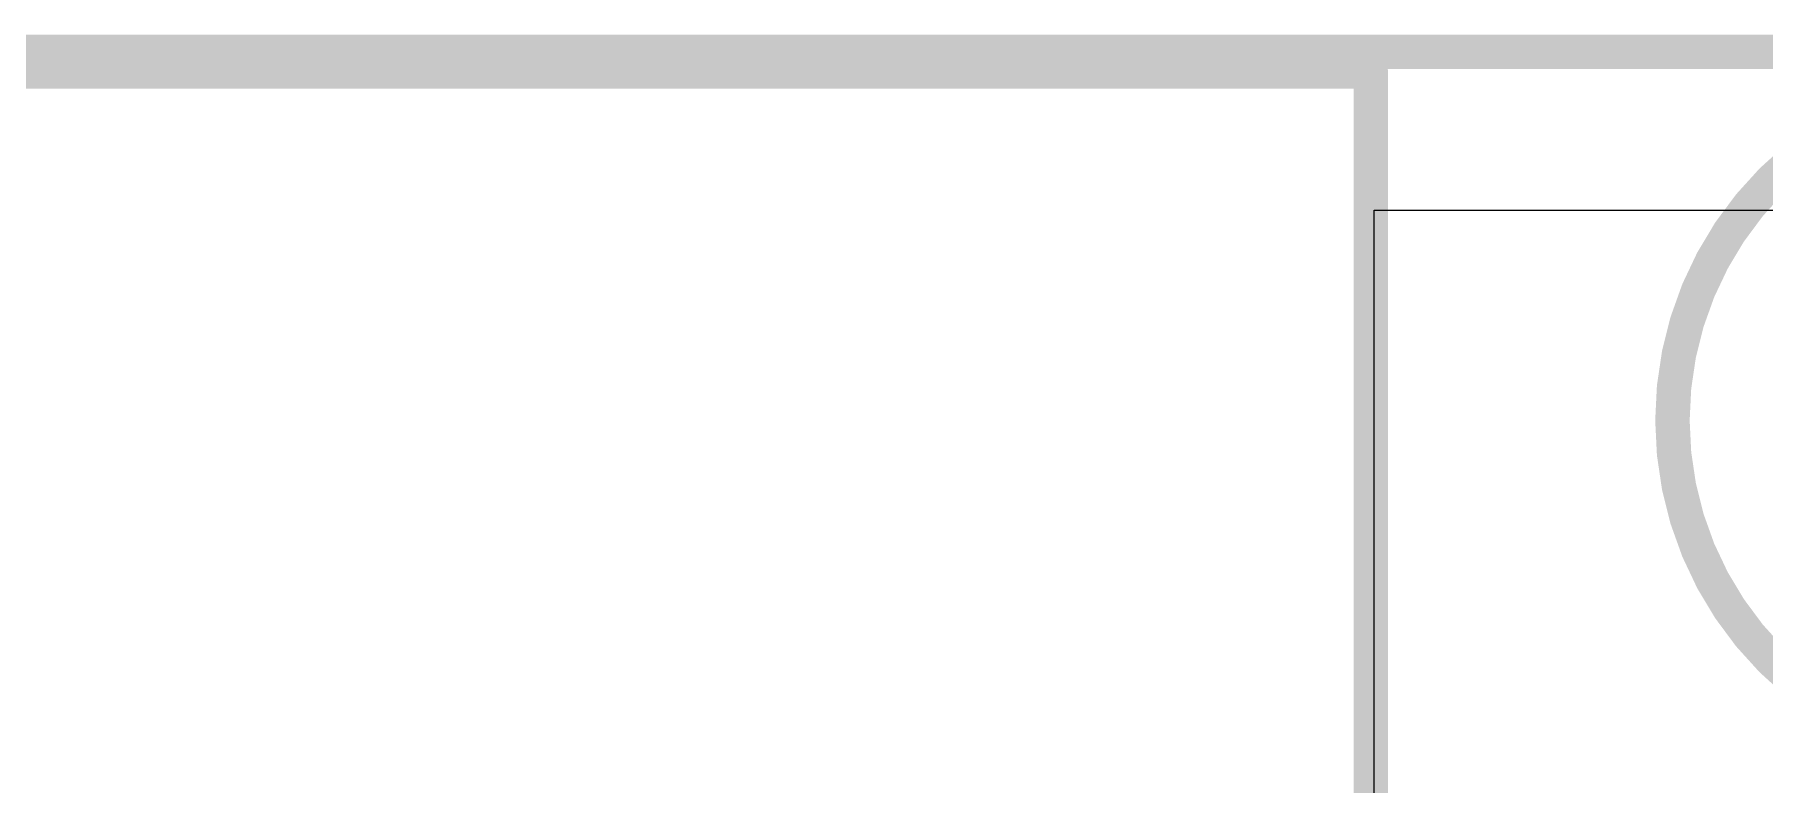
# Model space of a CAD drawing. Header units: inches. Extents: x -8 to 208, y -3 to 109.
# Drawn here: x 21.95 to 34.7, y 57.08 to 62.61 of the extents above; entities that cross this region are included whole.
import ezdxf

# ---------------------------------------------------------------- set-up
doc = ezdxf.new("R2010")
doc.units = ezdxf.units.IN
for name, color, linetype in [('BottomLayer', 5, 'Continuous'), ('Mechanical1', 6, 'Continuous'), ('Mechanical2', 216, 'Continuous'), ('TopLayer', 1, 'Continuous'), ('TopOverlay', 2, 'Continuous')]:
    doc.layers.add(name, color=color, linetype=linetype)

msp = doc.modelspace()

# ---------------------------------------------------------------- linework, layer by layer
at = {"layer": 'BottomLayer'}
for p, q in [((31.826, 56.846), (31.826, 61.316)), ((31.826, 61.316), (60.858, 61.316))]:
    msp.add_line(p, q, dxfattribs=at)
at = {"layer": 'Mechanical1'}
for points in [[(39.025, 59.766, 0.254, 0.254, 1), (34.025, 59.766, 0.254, 0.254, 1)], [(33.962, 59.766, 0.127, 0.127, 1), (34.089, 59.766, 0.127, 0.127, 1)]]:
    msp.add_lwpolyline(points, format="xyseb", close=True, dxfattribs=at)
at = {"layer": 'Mechanical2'}
msp.add_lwpolyline([(0, 62.484, 0.254, 0.254, 0), (87.732, 62.484, 0.254, 0.254, 0)], format="xyseb", dxfattribs=at)
at = {"layer": 'TopLayer'}
for p, q in [((31.826, 56.846), (31.826, 61.316)), ((31.826, 61.316), (40.404, 61.316))]:
    msp.add_line(p, q, dxfattribs=at)
at = {"layer": 'TopOverlay'}
for points in [[(16.741, 62.338, 0.254, 0.254, 0), (31.775, 62.338, 0.254, 0.254, 0)], [(31.801, 56.896, 0.254, 0.254, 0), (31.801, 62.338, 0.254, 0.254, 0)]]:
    msp.add_lwpolyline(points, format="xyseb", dxfattribs=at)
for points in [[(31.712, 62.338, 0.127, 0.127, 1), (31.839, 62.338, 0.127, 0.127, 1)], [(31.737, 62.338, 0.127, 0.127, 1), (31.864, 62.338, 0.127, 0.127, 1)]]:
    msp.add_lwpolyline(points, format="xyseb", close=True, dxfattribs=at)

doc.saveas('drawing.dxf')
